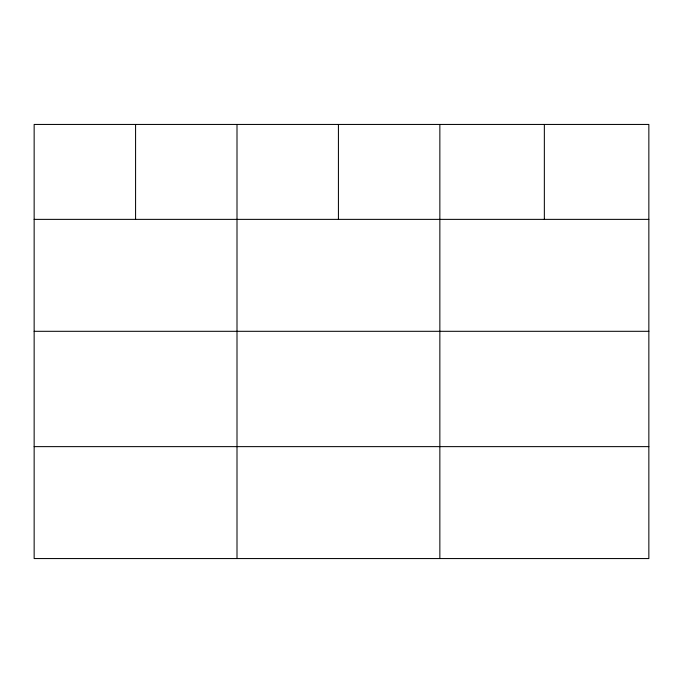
<?xml version="1.0" encoding="UTF-8"?>
<svg xmlns="http://www.w3.org/2000/svg" width="683" height="683" viewBox="0 0 683 683"><rect width="100%" height="100%" fill="white"/><g stroke="black" fill="none" stroke-linecap="round" stroke-linejoin="round"><path stroke-width="1.02" d="M648.85 331.306L648.85 124.443L34.15 124.443L34.15 558.557L648.85 558.557L648.85 331.306L34.15 331.306M34.15 219.371L648.85 219.371M34.15 446.631L648.85 446.631M544.351 124.443L544.351 219.371M439.852 124.443L439.852 558.557M338.426 124.443L338.426 219.371M237.001 124.443L237.001 558.557M135.576 124.443L135.576 219.371"/></g></svg>
